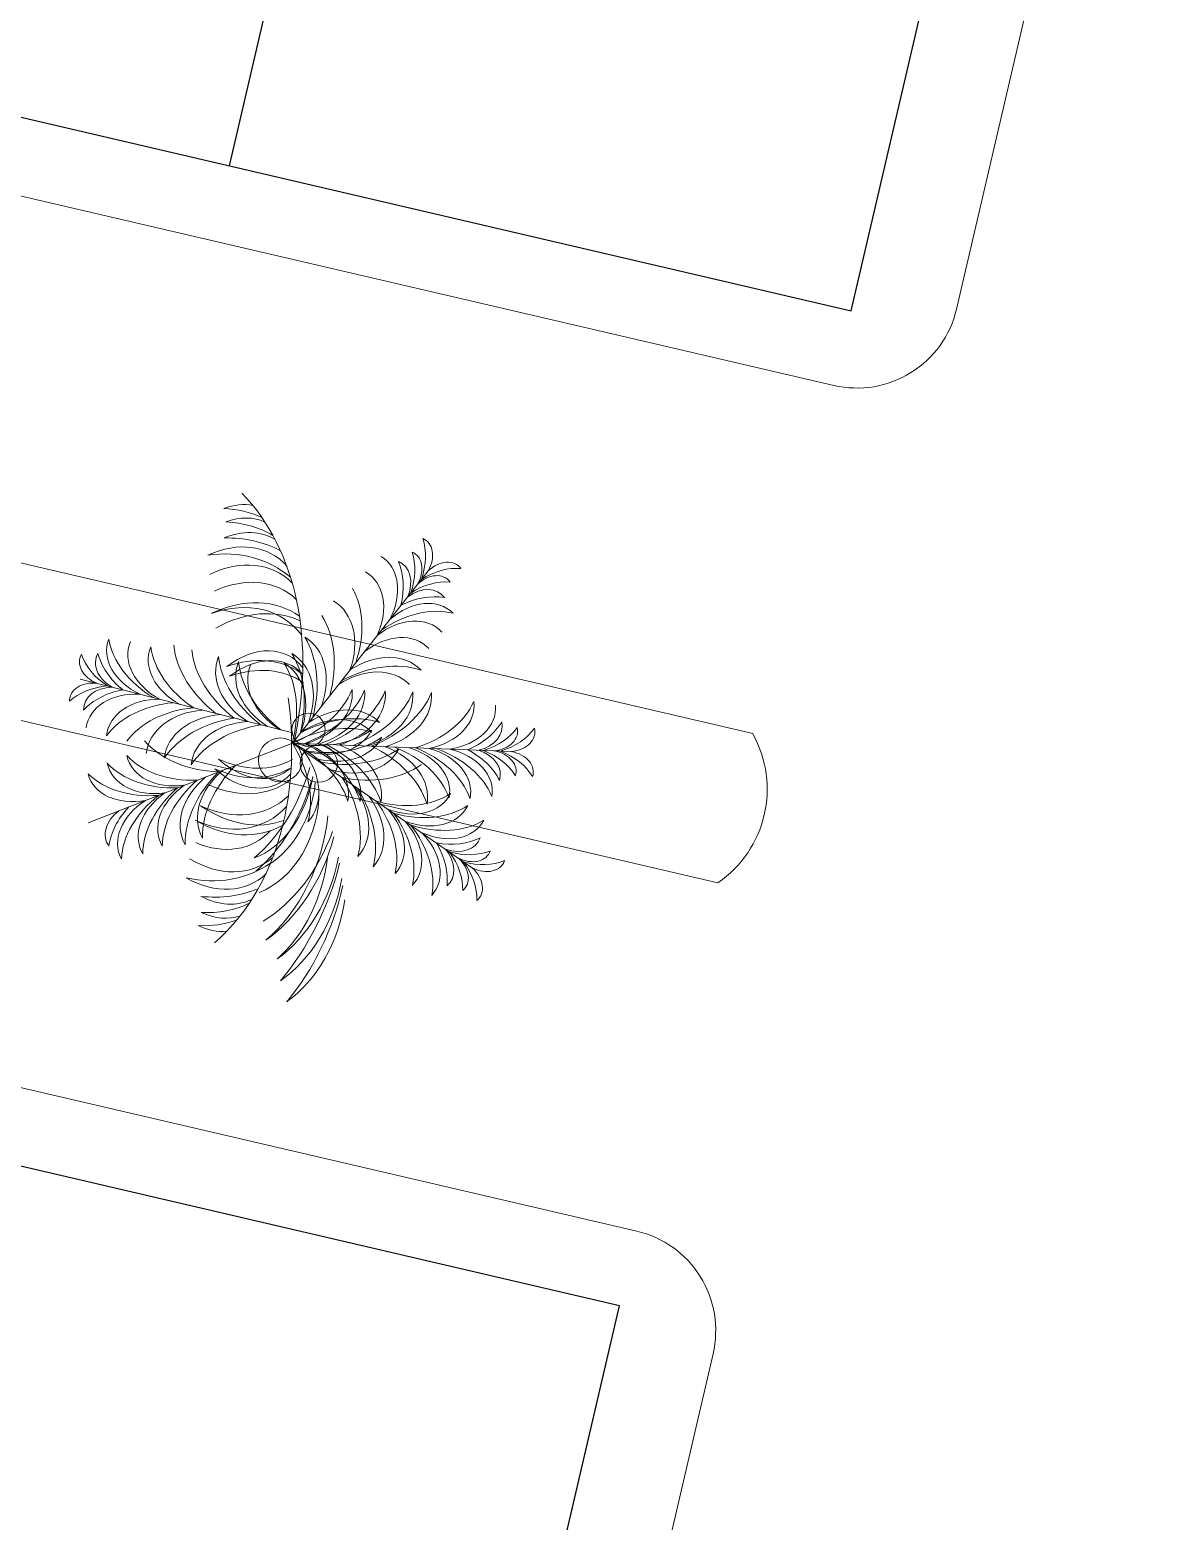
# Model space of a CAD drawing. Header units: millimetres. Extents: x 474016 to 477875, y 2288607 to 2292200.
# Drawn here: x 474214.95 to 474236.92, y 2289172.11 to 2289201.31 of the extents above; entities that cross this region are included whole.
import ezdxf

# ---------------------------------------------------------------- set-up
doc = ezdxf.new("R2010")
doc.units = ezdxf.units.MM
doc.header["$LTSCALE"] = 50
for name, color, linetype, lineweight in [('BANQUETA', 251, 'Continuous', 5), ('JARDIN-HP', 64, 'Continuous', 5), ('JARDINES', 98, 'Continuous', 13)]:
    doc.layers.add(name, color=color, linetype=linetype, lineweight=lineweight)
doc.layers.add('CVL_LOTIF', color=1, linetype='Continuous')

# ---------------------------------------------------------------- blocks, each defined once
blk = doc.blocks.new('A$C41BB26E9')
at = {"color": 0}
for p in [(1.999, 1.925), (3.251, -3.539)]:
    blk.add_line(p, (2.054, -0.938), dxfattribs=at)
at = {"color": 56}
for p, q in [((3.546, 1.506), (2.054, -0.938)), ((-0.293, 0.701), (2.054, -0.938)), ((1.382, -3.752), (1.923, -0.941))]:
    blk.add_line(p, q, dxfattribs=at)
for centre, radius in [((2.303, -0.578), 0.243), ((1.869, -0.738), 0.217), ((2.284, -1.082), 0.287)]:
    blk.add_circle(centre, radius)
at = {"color": 56, "true_color": 0x7a7a00}
for centre, major_axis, ratio, start_param, end_param in [((1.739, 1.845), (-0.007, 0.369), 0.723404, -1.366779, 0.20531), ((1.417, 1.375), (-0.018, 0.909), 0.723404, -1.121531, -0.433471), ((2.262, 1.855), (-0.007, 0.369), 0.723404, -0.20531, 1.366779), ((2.602, 1.398), (-0.018, 0.909), 0.723404, 0.433471, 1.121531), ((1.743, 1.62), (-0.007, 0.369), 0.723404, -1.366779, 0.20531), ((1.421, 1.15), (-0.018, 0.909), 0.723404, -1.121531, -0.433471), ((2.266, 1.63), (-0.007, 0.369), 0.723404, -0.20531, 1.366779), ((2.606, 1.173), (-0.018, 0.909), 0.723404, 0.433471, 1.121531), ((1.695, 1.314), (-0.009, 0.47), 0.723404, -1.190837, 0.194817), ((1.346, 0.731), (-0.022, 1.114), 0.723404, -0.994705, -0.373636), ((2.326, 1.326), (-0.009, 0.47), 0.723404, -0.194817, 1.190837), ((2.697, 0.758), (-0.022, 1.114), 0.723404, 0.373636, 0.994705), ((2.76, 1.355), (0.473, 0.776), 0.723404, -1.121531, -0.433471), ((3.283, 1.579), (0.192, 0.315), 0.723404, -1.366779, 0.20531), ((1.473, 0.902), (-0.015, 0.782), 0.723404, -1.305586, 0.091225), ((2.564, 0.923), (-0.015, 0.782), 0.723404, -0.091225, 1.305586), ((2.925, 0.425), (-0.026, 1.348), 0.723404, 0.312027, 1.166602), ((2.552, 0.926), (0.407, 0.667), 0.723404, -1.305586, 0.091225), ((1.99, 0.678), (0.702, 1.151), 0.723404, -1.166602, -0.312027), ((2.961, 1.155), (0.245, 0.401), 0.723404, -1.190837, 0.194817), ((2.354, 0.85), (0.58, 0.951), 0.723404, -0.994705, -0.373636), ((3.166, 1.386), (0.192, 0.315), 0.723404, -1.366779, 0.20531), ((2.642, 1.163), (0.473, 0.776), 0.723404, -1.121531, -0.433471), ((3.771, 0.738), (0.473, 0.776), 0.723404, 0.433471, 1.121531), ((3.73, 1.306), (0.192, 0.315), 0.723404, -0.20531, 1.366779), ((1.457, 0.572), (-0.016, 0.83), 0.723404, -1.24346, 0.110756), ((1.116, 0.031), (-0.027, 1.414), 0.723404, -1.115718, -0.281779), ((2.593, 0.594), (-0.016, 0.83), 0.723404, -0.110756, 1.24346), ((2.954, 0.066), (-0.027, 1.414), 0.723404, 0.281779, 1.115718), ((2.361, 0.656), (0.432, 0.708), 0.723404, -1.24346, 0.110756), ((1.784, 0.383), (0.737, 1.208), 0.723404, -1.115718, -0.281779), ((3.654, 0.546), (0.473, 0.776), 0.723404, 0.433471, 1.121531), ((3.613, 1.114), (0.192, 0.315), 0.723404, -0.20531, 1.366779), ((2.599, 0.32), (-0.016, 0.83), 0.723404, -0.110756, 1.24346), ((3.508, 0.147), (0.58, 0.951), 0.723404, 0.373636, 0.994705), ((3.5, 0.826), (0.245, 0.401), 0.723404, -0.194817, 1.190837), ((-0.082, 0.873), (-0.303, 0.211), 0.723404, -0.20531, 1.366779), ((0.487, 0.878), (-0.745, 0.52), 0.723404, 0.433471, 1.121531), ((0.102, 0.744), (-0.303, 0.211), 0.723404, -0.20531, 1.366779), ((0.672, 0.75), (-0.745, 0.52), 0.723404, 0.433471, 1.121531), ((0.849, 0.569), (-0.641, 0.447), 0.723404, -0.091225, 1.305586), ((1.464, 0.568), (-1.105, 0.772), 0.723404, 0.312027, 1.166602), ((2.96, -0.208), (-0.027, 1.414), 0.723404, 0.281779, 1.115718), ((2.219, 0.422), (0.432, 0.708), 0.723404, -1.24346, 0.110756), ((1.641, 0.149), (0.737, 1.208), 0.723404, -1.115718, -0.281779), ((3.521, -0.256), (0.702, 1.151), 0.723404, 0.312027, 1.166602), ((3.484, 0.358), (0.407, 0.667), 0.723404, -0.091225, 1.305586), ((0.383, 0.614), (-0.385, 0.269), 0.723404, -0.194817, 1.190837), ((1.061, 0.579), (-0.913, 0.638), 0.723404, 0.373636, 0.994705), ((1.133, 0.399), (-0.68, 0.475), 0.723404, -0.110756, 1.24346), ((1.38, -0.167), (-0.02, 1.008), 0.723404, -1.13012, 0.094138), ((1.008, -0.803), (-0.033, 1.69), 0.723404, -1.023266, -0.261161), ((2.699, -0.141), (-0.02, 1.008), 0.723404, -0.094138, 1.13012), ((3.095, -0.763), (-0.033, 1.69), 0.723404, 0.261161, 1.023266), ((3.353, -0.575), (0.737, 1.208), 0.723404, 0.281779, 1.115718), ((3.332, 0.064), (0.432, 0.708), 0.723404, -0.110756, 1.24346), ((-0.382, 0.443), (-0.303, 0.211), 0.723404, -1.366779, 0.20531), ((-0.191, -0.093), (-0.745, 0.52), 0.723404, -1.121531, -0.433471), ((-0.197, 0.314), (-0.303, 0.211), 0.723404, -1.366779, 0.20531), ((1.357, 0.242), (-0.68, 0.475), 0.723404, -0.110756, 1.24346), ((1.789, 0.052), (-0.827, 0.577), 0.723404, -0.094138, 1.13012), ((2.525, 0.007), (-1.386, 0.967), 0.723404, 0.261161, 1.023266), ((1.385, -0.41), (-0.02, 1.008), 0.723404, -1.13012, 0.094138), ((1.013, -1.046), (-0.033, 1.69), 0.723404, -1.023266, -0.261161), ((1.118, -0.469), (0.88, 1.443), 0.723404, -1.023266, -0.261161), ((3.189, -0.169), (0.432, 0.708), 0.723404, -0.110756, 1.24346), ((-0.006, -0.222), (-0.745, 0.52), 0.723404, -1.121531, -0.433471), ((0.022, 0.096), (-0.385, 0.269), 0.723404, -1.190837, 0.194817), ((0.288, -0.529), (-0.913, 0.638), 0.723404, -0.994705, -0.373636), ((1.988, -0.087), (-0.827, 0.577), 0.723404, -0.094138, 1.13012), ((1.586, -0.44), (0.525, 0.861), 0.723404, -1.13012, 0.094138), ((0.93, -0.777), (0.88, 1.443), 0.723404, -1.023266, -0.261161), ((3.026, -0.612), (0.525, 0.861), 0.723404, -0.094138, 1.13012), ((3.21, -0.808), (0.737, 1.208), 0.723404, 0.281779, 1.115718), ((0.224, -0.326), (-0.641, 0.447), 0.723404, -1.305586, 0.091225), ((0.482, -0.534), (-0.68, 0.475), 0.723404, -1.24346, 0.110756), ((1.391, -0.77), (-0.02, 1.008), 0.723404, -1.13012, 0.094138), ((1.02, -1.406), (-0.033, 1.69), 0.723404, -1.023266, -0.261161), ((1.445, -0.67), (0.525, 0.861), 0.723404, -1.13012, 0.094138), ((0.79, -1.007), (0.88, 1.443), 0.723404, -1.023266, -0.261161), ((2.71, -0.744), (-0.02, 1.008), 0.723404, -0.094138, 1.13012), ((3.107, -1.365), (-0.033, 1.69), 0.723404, 0.261161, 1.023266), ((2.9, -0.819), (0.525, 0.861), 0.723404, -0.094138, 1.13012), ((3.026, -1.349), (0.88, 1.443), 0.723404, 0.261161, 1.023266), ((1.397, -1.04), (-0.02, 1.008), 0.723404, -1.13012, 0.094138), ((2.505, -0.448), (-0.827, 0.577), 0.723404, -0.094138, 1.13012), ((3.24, -0.493), (-1.386, 0.967), 0.723404, 0.261161, 1.023266), ((2.638, -0.541), (-0.827, 0.577), 0.723404, -0.094138, 1.13012), ((3.373, -0.586), (-1.386, 0.967), 0.723404, 0.261161, 1.023266), ((1.361, -0.809), (0.525, 0.861), 0.723404, -1.13012, 0.094138), ((0.705, -1.146), (0.88, 1.443), 0.723404, -1.023266, -0.261161), ((2.716, -1.014), (-0.02, 1.008), 0.723404, -0.094138, 1.13012), ((2.9, -1.556), (0.88, 1.443), 0.723404, 0.261161, 1.023266), ((0.944, -1.284), (-1.16, 0.81), 0.723404, -1.115718, -0.281779), ((1.034, -1.03), (-0.827, 0.577), 0.723404, -1.13012, 0.094138), ((1.025, -1.676), (-0.033, 1.69), 0.723404, -1.023266, -0.261161), ((1.4, -1.202), (-0.02, 1.008), 0.723404, -1.13012, 0.094138), ((3.112, -1.635), (-0.033, 1.69), 0.723404, 0.261161, 1.023266), ((2.719, -1.176), (-0.02, 1.008), 0.723404, -0.094138, 1.13012), ((3.115, -1.797), (-0.033, 1.69), 0.723404, 0.261161, 1.023266), ((3.78, -1.381), (-1.599, 0.388), 0.714286, 3.86745, 4.883323), ((3.704, -2.103), (-2.624, 0.637), 0.714286, 4.179349, 4.820469), ((4.122, -1.283), (-1.534, 0.372), 0.714286, 3.888492, 4.926001), ((1.028, -1.838), (-0.033, 1.69), 0.723404, -1.023266, -0.261161), ((2.716, -1.653), (-1.879, 0.456), 0.714286, 3.806569, 4.639337), ((3.47, -1.48), (-1.656, 0.402), 0.714286, 3.88992, 4.86288), ((3.29, -2.282), (-2.814, 0.683), 0.714286, 4.170125, 4.780311), ((1.528, -1.375), (-0.827, 0.577), 0.723404, -1.13012, 0.094138), ((2.487, -1.496), (0.525, 0.861), 0.723404, -0.094138, 1.13012), ((2.952, -1.39), (-1.112, 0.27), 0.714286, 3.627505, 5.149011), ((3.161, -1.824), (-1.864, 0.452), 0.714286, 3.982805, 4.982914), ((3.658, -1.569), (-1.56, 0.378), 0.714286, 4.003422, 4.972752), ((1.824, -2.05), (-1.386, 0.967), 0.723404, -1.023266, -0.261161), ((2.046, -2.205), (-1.386, 0.967), 0.723404, -1.023266, -0.261161), ((1.883, -1.622), (-0.827, 0.577), 0.723404, -1.13012, 0.094138), ((2.487, -2.233), (0.88, 1.443), 0.723404, 0.261161, 1.023266), ((2.098, -2.039), (-1.864, 0.452), 0.714286, 3.982805, 4.744909), ((2.508, -1.48), (-1.112, 0.27), 0.714286, 3.627505, 4.912474), ((2.265, -2.005), (-1.864, 0.452), 0.714286, 3.982805, 4.744909), ((2.675, -1.447), (-1.112, 0.27), 0.714286, 3.627505, 4.993486), ((1.939, -1.971), (-1.507, 0.812), 0.72, -0.270525, 0.729584), ((2.016, -1.667), (-1.52, 0.819), 0.72, 0.073052, 0.90582), ((1.834, -1.504), (-0.899, 0.484), 0.72, -0.281097, 1.084884), ((1.96, -1.46), (-0.899, 0.484), 0.72, -0.200085, 1.084884), ((2.619, -1.732), (-1.507, 0.812), 0.72, -0.03252, 0.729584), ((2.178, -2.298), (-1.386, 0.967), 0.723404, -1.023266, -0.261161), ((2.745, -1.688), (-1.507, 0.812), 0.72, -0.03252, 0.729584), ((0.804, -1.812), (1.484, 0.855), 0.72, -0.729584, 0.03252), ((1.582, -1.562), (0.885, 0.51), 0.72, -1.084884, 0.200085), ((0.931, -1.853), (1.484, 0.855), 0.72, -0.729584, 0.03252), ((1.71, -1.602), (0.885, 0.51), 0.72, -1.084884, 0.281097), ((1.144, -1.921), (1.484, 0.855), 0.72, -0.729584, 0.12698), ((1.426, -2.011), (1.484, 0.855), 0.72, -0.729584, 0.213498), ((1.617, -2.072), (1.484, 0.855), 0.72, -0.729584, 0.270525), ((0.867, -1.982), (-1.241, 0.668), 0.72, -0.213612, 0.823897), ((1.917, -2.392), (-2.123, 1.143), 0.72, -0.10808, 0.53304), ((1.154, -1.911), (-1.293, 0.697), 0.72, -0.170934, 0.844939), ((1.033, -0.039), (0.319, 1.659), 0.723404, 3.402754, 4.164858), ((1.322, -0.57), (0.19, 0.99), 0.723404, 3.047455, 4.271712), ((1.531, -1.771), (1.496, 0.862), 0.72, -0.90582, -0.073052), ((1.643, -1.929), (1.52, 0.876), 0.72, -0.831119, 0.049618), ((2.401, -1.99), (1.273, 0.733), 0.72, -0.844939, 0.170934), ((1.652, -2.492), (2.089, 1.203), 0.72, -0.53304, 0.10808), ((1.482, -2.459), (-2.105, 1.134), 0.72, 0.016555, 0.382187), ((0.429, -1.859), (-1.012, 0.545), 0.72, 0.006837, 0.780102), ((1.981, -2.43), (-2.379, 1.282), 0.72, 0.051792, 0.431948), ((1.292, -0.729), (0.19, 0.99), 0.723404, 3.047455, 4.271712), ((2.69, -2.053), (1.221, 0.704), 0.72, -0.823897, 0.213612), ((1.589, -2.532), (2.342, 1.349), 0.72, -0.431948, -0.051792), ((3.123, -1.917), (0.996, 0.574), 0.72, -0.780102, -0.006837), ((1.309, -2.496), (-2.105, 1.134), 0.72, 0.093724, 0.382187), ((0.097, -1.885), (-0.877, 0.472), 0.72, 0.078285, 0.75224), ((0.982, -0.304), (0.319, 1.659), 0.723404, 3.402754, 4.164858), ((1.241, -0.994), (0.19, 0.99), 0.723404, 3.047455, 4.271712), ((2.536, -1.243), (0.19, 0.99), 0.723404, 2.011473, 3.235731), ((3.032, -0.698), (0.319, 1.659), 0.723404, 2.118327, 2.880431), ((2.089, -2.546), (2.072, 1.193), 0.72, -0.382187, -0.016555), ((3.456, -1.934), (0.863, 0.497), 0.72, -0.75224, -0.078285), ((2.262, -2.578), (2.072, 1.193), 0.72, -0.382187, -0.093724), ((-0.076, -1.922), (-0.877, 0.472), 0.72, 0.267806, 0.75224), ((0.914, -0.658), (0.319, 1.659), 0.723404, 3.402754, 4.164858), ((2.964, -1.052), (0.319, 1.659), 0.723404, 2.118327, 2.880431), ((3.63, -1.966), (0.863, 0.497), 0.72, -0.75224, -0.267806), ((2.468, -1.597), (0.19, 0.99), 0.723404, 2.011473, 3.235731), ((0.868, -0.896), (0.319, 1.659), 0.723404, 3.402754, 4.164858), ((2.422, -1.835), (0.19, 0.99), 0.723404, 2.011473, 3.235731), ((0.885, -1.467), (0.267, 1.389), 0.723404, 3.423371, 4.25731), ((2.691, -1.814), (0.267, 1.389), 0.723404, 2.025875, 2.859814), ((1.129, -2.058), (0.157, 0.815), 0.723404, 3.030837, 4.385053), ((2.639, -2.083), (0.267, 1.389), 0.723404, 2.025875, 2.859814), ((1.077, -2.327), (0.157, 0.815), 0.723404, 3.030837, 4.385053), ((2.193, -2.542), (0.157, 0.815), 0.723404, 1.898132, 3.252348), ((0.788, -2.093), (0.255, 1.324), 0.723404, 3.45362, 4.308195), ((1.037, -2.655), (0.148, 0.768), 0.723404, 3.050367, 4.447179), ((2.109, -2.861), (0.148, 0.768), 0.723404, 1.836006, 3.232818), ((0.941, -2.466), (0.21, 1.094), 0.723404, 3.515228, 4.136297), ((2.268, -2.721), (0.21, 1.094), 0.723404, 2.146888, 2.767957), ((0.944, -2.891), (0.172, 0.893), 0.723404, 3.575063, 4.263123), ((2.108, -3.115), (0.172, 0.893), 0.723404, 2.020062, 2.708122), ((1.806, -3.218), (0.089, 0.462), 0.723404, 1.950755, 3.33641), ((1.181, -3.408), (0.07, 0.363), 0.723404, 2.936283, 4.508372), ((1.695, -3.507), (0.07, 0.363), 0.723404, 1.774814, 3.346903)]:
    blk.add_ellipse(centre, major_axis=major_axis, ratio=ratio, start_param=start_param, end_param=end_param, dxfattribs=at)
at = {"color": 56}
for centre, major_axis, ratio, start_param, end_param in [((3.011, -1.71), (-1.909, 0.463), 0.714286, 3.88127, 4.762007), ((2.383, -4.345), (-3.881, 2.091), 0.72, -1.122445, -0.180287), ((1.75, -1.53), (-0.827, 0.577), 0.723404, -1.13012, 0.094138), ((1.909, -1.829), (-1.544, 0.832), 0.72, -0.049618, 0.831119), ((1.425, -1.854), (-1.339, 0.721), 0.72, -0.150491, 0.822469), ((2.147, -2.08), (1.242, 0.715), 0.72, -0.708967, 0.260363), ((1.186, -3.099), (0.089, 0.462), 0.723404, 2.946776, 4.33243)]:
    blk.add_ellipse(centre, major_axis=major_axis, ratio=ratio, start_param=start_param, end_param=end_param, dxfattribs=at)
at = {"color": 0}
for centre, major_axis, ratio, start_param, end_param in [((1.529, -1.844), (-1.386, 0.967), 0.723404, -1.023266, -0.261161), ((1.242, -4.458), (3.82, 2.201), 0.72, 0.180287, 1.122445)]:
    blk.add_ellipse(centre, major_axis=major_axis, ratio=ratio, start_param=start_param, end_param=end_param, dxfattribs=at)
at = {"color": 56, "true_color": 0x7a7a00, "extrusion": (0, 0, -1)}
for centre, major_axis, start_param, end_param in [((2.966, -0.422), (-0.706, 1.535), 3.402754, 4.164858), ((1.171, -1.515), (-0.706, 1.535), 2.118327, 2.880431), ((2.88, -1.154), (-0.421, 0.916), 3.047455, 4.271712), ((3.068, -0.643), (-0.706, 1.535), 3.402754, 4.164858), ((2.981, -1.375), (-0.421, 0.916), 3.047455, 4.271712), ((1.517, -1.97), (-0.591, 1.285), 2.025875, 2.859814), ((2.059, -2.309), (-0.347, 0.754), 1.898132, 3.252348), ((3.187, -1.201), (-0.591, 1.285), 3.423371, 4.25731), ((3.092, -1.834), (-0.347, 0.754), 3.030837, 4.385053), ((1.632, -2.219), (-0.591, 1.285), 2.025875, 2.859814), ((3.302, -1.45), (-0.591, 1.285), 3.423371, 4.25731), ((2.174, -2.557), (-0.347, 0.754), 1.898132, 3.252348), ((1.802, -2.536), (-0.563, 1.225), 1.974991, 2.829566), ((3.206, -2.082), (-0.347, 0.754), 3.030837, 4.385053), ((3.432, -1.787), (-0.563, 1.225), 3.45362, 4.308195), ((2.332, -2.848), (-0.327, 0.71), 1.836006, 3.232818), ((3.324, -2.392), (-0.327, 0.71), 3.050367, 4.447179), ((3.372, -2.185), (-0.465, 1.012), 3.515228, 4.136297), ((3.285, -2.858), (-0.196, 0.427), 2.946776, 4.33243)]:
    blk.add_ellipse(centre, major_axis=major_axis, ratio=0.723404, start_param=start_param, end_param=end_param, dxfattribs=at)

msp = doc.modelspace()

# ---------------------------------------------------------------- linework, layer by layer
at = {"layer": 'BANQUETA'}
for points in [[(474108.951, 2289222.72), (474230.689, 2289194.35, 0.414214), (474233.091, 2289195.844), (474244.212, 2289243.565, 0.414214), (474242.718, 2289245.966), (474120.98, 2289274.337)], [(474093.063, 2289154.547), (474214.801, 2289126.176, 0.414214), (474217.203, 2289127.67), (474228.324, 2289175.392, 0.414214), (474226.83, 2289177.793), (474105.093, 2289206.164)]]:
    msp.add_lwpolyline(points, format="xyb", dxfattribs=at)
at = {"layer": 'CVL_LOTIF'}
for points in [[(474236.703, 2289220.158), (474212.356, 2289225.832), (474206.682, 2289201.485), (474231.029, 2289195.81)], [(474226.49, 2289176.332), (474202.142, 2289182.007), (474196.468, 2289157.659), (474208.642, 2289154.822), (474220.816, 2289151.985)]]:
    msp.add_lwpolyline(points, close=True, dxfattribs=at)
for points in [[(474218.856, 2289198.648), (474224.53, 2289222.995)], [(474215.142, 2289127.637), (474226.49, 2289176.332)]]:
    msp.add_lwpolyline(points, dxfattribs=at)
at = {"layer": 'JARDINES'}
msp.add_lwpolyline([(474229.1, 2289187.532, -0.388075), (474228.419, 2289184.611), (474118.368, 2289210.258, -0.386646), (474119.049, 2289213.179)], format="xyb", close=True, dxfattribs=at)

# ---------------------------------------------------------------- block references
at = {"layer": 'JARDIN-HP', "color": 8, "xscale": 1.499999999826813, "yscale": 1.499999999826813, "zscale": 1.499999999826813, "rotation": 266.6565195172511}
msp.add_blockref('A$C41BB26E9', (474221.672, 2289190.342), dxfattribs=at)

doc.saveas('drawing.dxf')
